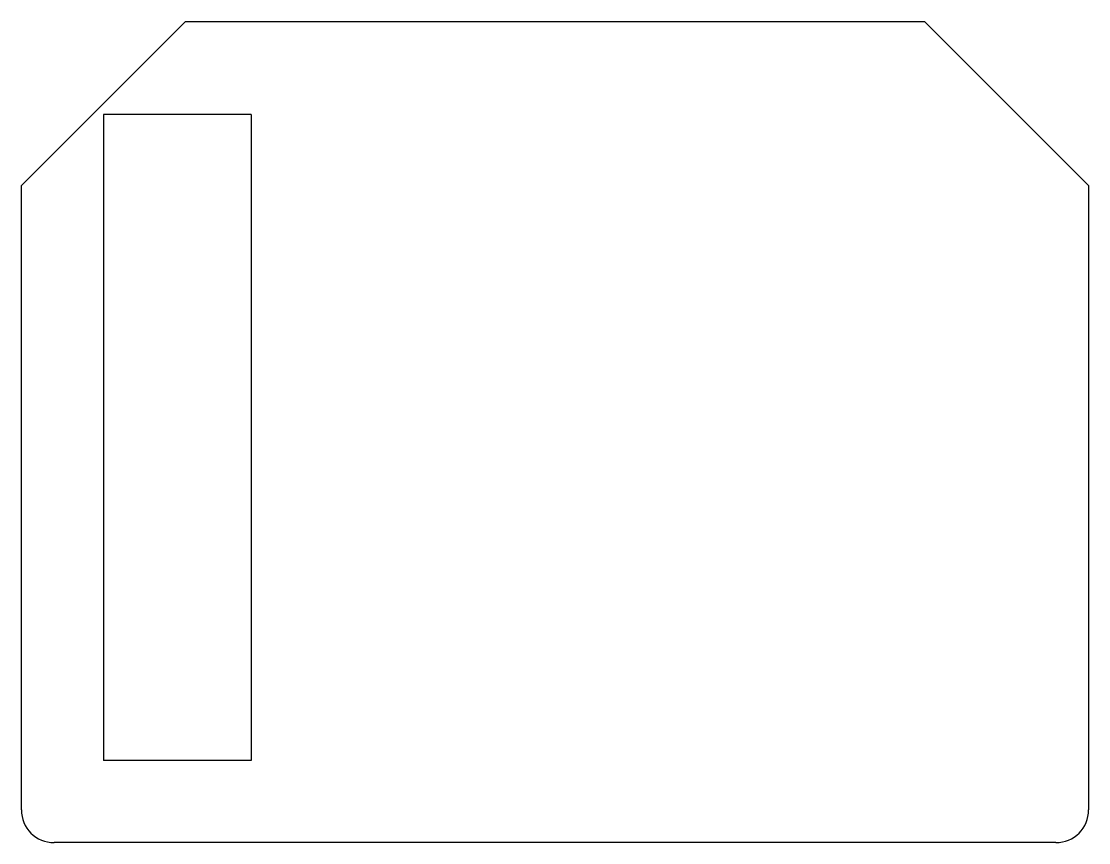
# Model space of a CAD drawing. Header units: inches. Extents: x 0 to 65, y 0 to 50.
import ezdxf

# ---------------------------------------------------------------- set-up
doc = ezdxf.new("R2010")
doc.units = ezdxf.units.IN
doc.header["$LTSCALE"] = 15
doc.header["$MEASUREMENT"] = 0

msp = doc.modelspace()

# ---------------------------------------------------------------- linework, layer by layer
for p, q in [((0, 40), (10, 50)), ((10, 50), (55, 50)), ((55, 50), (65, 40)), ((0, 2), (0, 40)), ((65, 40), (65, 2)), ((63, 0), (2, 0))]:
    msp.add_line(p, q)
at = {"color": 1}
for p, q in [((14, 44.32), (5, 44.32)), ((5, 44.32), (5, 5)), ((14, 44.32), (14, 5)), ((14, 5), (5, 5))]:
    msp.add_line(p, q, dxfattribs=at)
for centre, start, end in [((2, 2), 180, 270), ((63, 2), 270, 0)]:
    msp.add_arc(centre, 2, start, end)

doc.saveas('drawing.dxf')
